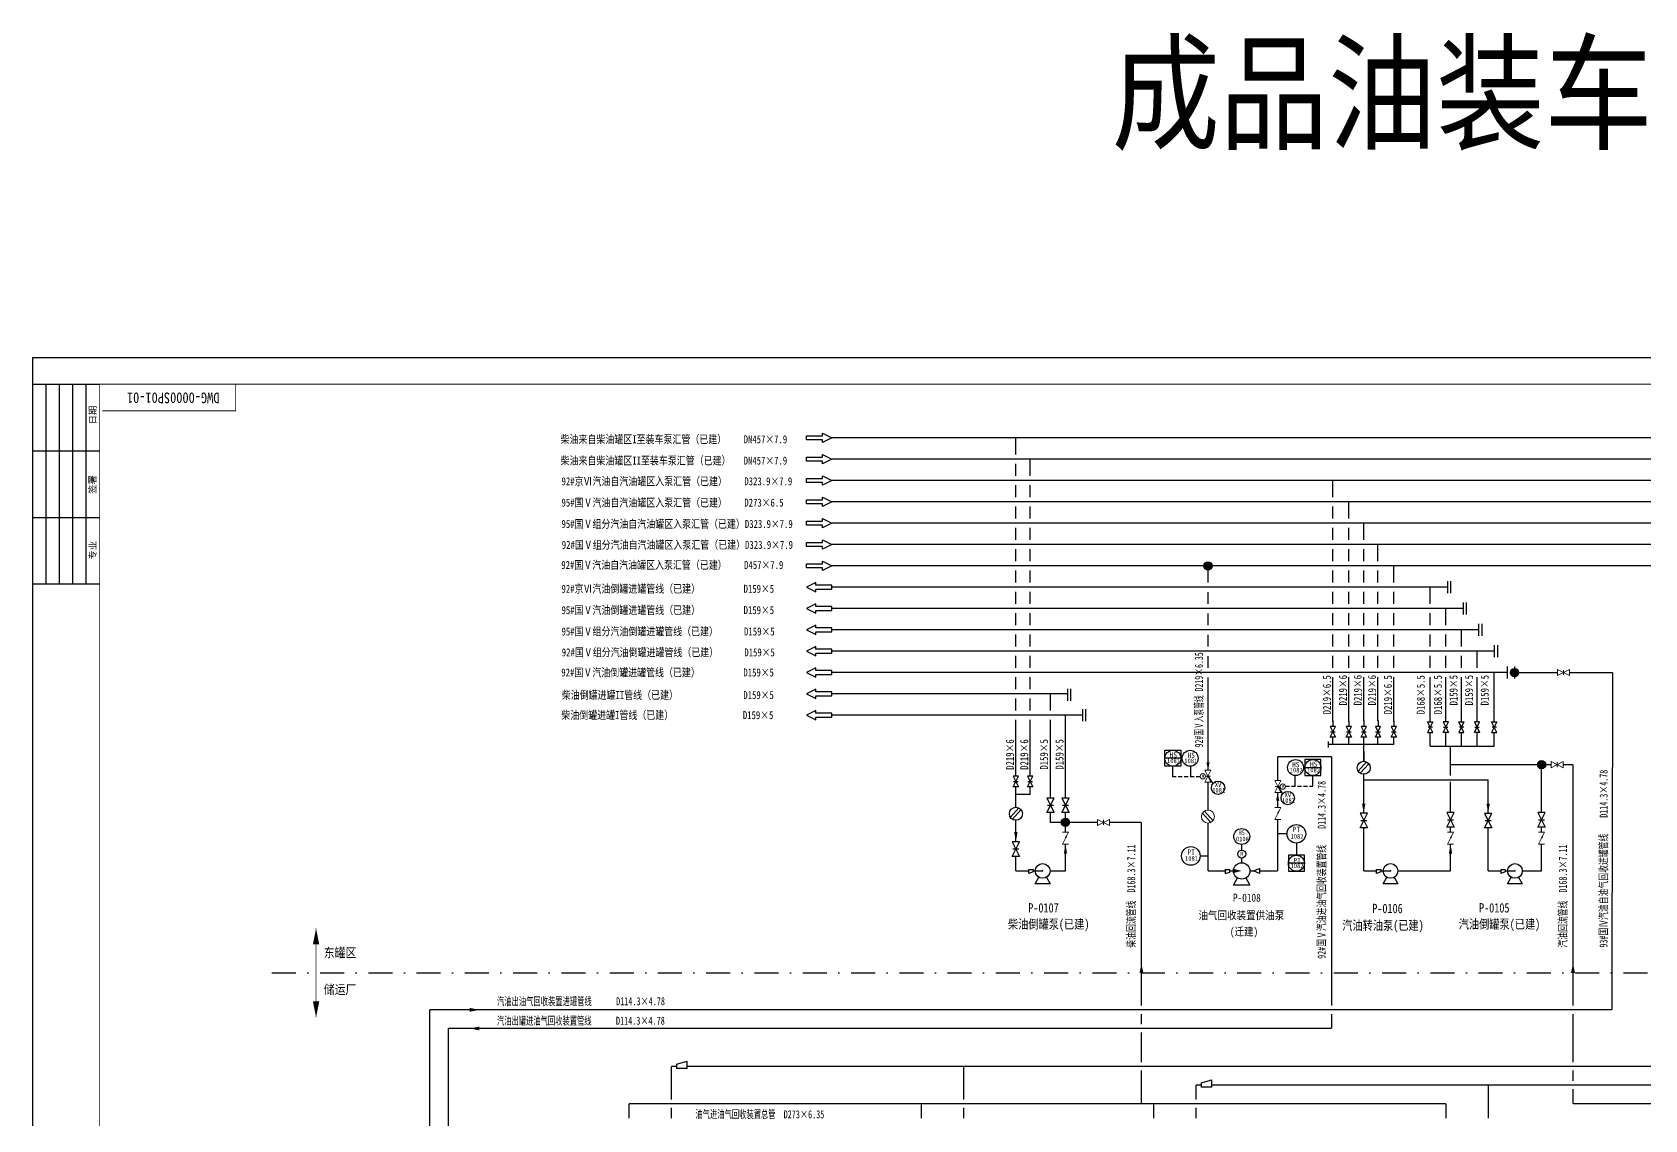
# Model space of a CAD drawing. Header units: millimetres. Extents: x 36820 to 41163, y -3485 to -2358.
# Drawn here: x 37472 to 38077, y -2766 to -2358 of the extents above; entities that cross this region are included whole.
import ezdxf
from ezdxf.enums import TextEntityAlignment as Align

# ---------------------------------------------------------------- set-up
doc = ezdxf.new("R2010")
doc.units = ezdxf.units.MM
doc.header["$LTSCALE"] = 6
for name, pattern in [('DASHDOT', [1, 0.5, -0.25, 0, -0.25]), ('DASHED2', [9.525, 6.35, -3.175]), ('HIDDEN', [0.375, 0.25, -0.125])]:
    doc.linetypes.add(name, pattern=pattern)
for name, color, linetype in [('bc', 7, 'Continuous'), ('BZC', 7, 'Continuous'), ('DEVICE', 4, 'Continuous'), ('SBC', 6, 'Continuous')]:
    doc.layers.add(name, color=color, linetype=linetype)
doc.styles.add('HZ', font='', dxfattribs={"width": 0.8})
doc.styles.add('HZTXT', font='', dxfattribs={"width": 0.8})
doc.styles.add('ST', font='')
doc.styles.get("Standard").update_dxf_attribs({"font": ''})
doc.styles.get('HZ').set_extended_font_data('NSimSun')
doc.styles.get('HZTXT').set_extended_font_data('NSimSun')
doc.styles.get('ST').set_extended_font_data('SimSun')
doc.styles.get('Standard').set_extended_font_data('NSimSun')

msp = doc.modelspace()

# ---------------------------------------------------------------- hatches: boundary and pattern name
at = {"layer": 'bc', "linetype": 'Continuous', "ltscale": 0.13}
h = msp.add_hatch(color=7, dxfattribs=at)
edge = h.paths.add_edge_path()
edge.add_arc((37912.923, -2557.97), 1.549, 0, 360)
h = msp.add_hatch(color=7, dxfattribs=at)
edge = h.paths.add_edge_path()
edge.add_arc((38027.85, -2597.972), 1.549, 0, 360)
h = msp.add_hatch(color=7, dxfattribs=at)
edge = h.paths.add_edge_path()
edge.add_arc((38037.993, -2632.531), 1.549, 0, 360)
h = msp.add_hatch(color=7, dxfattribs=at)
edge = h.paths.add_edge_path()
edge.add_arc((37859.48, -2654.169), 1.549, 0, 360)

# ---------------------------------------------------------------- linework, layer by layer
for p, q in [((37477.334, -2564.821), (37477.334, -2489.821)), ((37482.334, -2564.821), (37482.334, -2489.821)), ((37487.334, -2564.821), (37487.334, -2489.821)), ((37492.334, -2564.821), (37492.334, -2489.821)), ((37902.742, -2630.143), (37896.742, -2630.143)), ((37899.742, -2637.146), (37899.742, -2633.143)), ((37906.436, -2637.143), (37906.436, -2633.136)), ((37949.251, -2633.632), (37955.251, -2633.632)), ((37912.923, -2636.889), (37914.747, -2639.584)), ((37939.093, -2640.758), (37940.917, -2643.453)), ((37945.557, -2640.632), (37945.557, -2636.625)), ((37952.251, -2640.634), (37952.251, -2636.632)), ((37942.555, -2658.471), (37939.087, -2658.471)), ((37909.991, -2666.776), (37912.923, -2666.776)), ((37919.346, -2671.894), (37919.346, -2673.327)), ((37919.346, -2671.894), (37921.163, -2671.894)), ((37921.163, -2672.858), (37921.163, -2671.894)), ((37929.985, -2672.376), (37932.28, -2671.458)), ((37932.28, -2671.458), (37932.28, -2673.294)), ((37919.346, -2673.327), (37921.163, -2672.858)), ((37932.28, -2673.294), (37929.985, -2672.376))]:
    msp.add_line(p, q)
at = {"color": 5}
for p, q in [((37840.89, -2516.215), (37840.89, -2509.973)), ((38423.46, -2517.973), (37771.824, -2517.973)), ((37840.89, -2524.215), (37840.89, -2519.732)), ((37846.245, -2524.215), (37846.246, -2517.973)), ((37840.89, -2532.216), (37840.89, -2527.733)), ((37846.245, -2532.216), (37846.245, -2527.733)), ((37840.89, -2540.215), (37840.89, -2535.733)), ((37846.245, -2540.215), (37846.245, -2535.733)), ((37840.89, -2548.215), (37840.89, -2543.733)), ((37846.245, -2548.215), (37846.245, -2543.733)), ((37840.89, -2556.214), (37840.89, -2551.733)), ((37846.245, -2556.214), (37846.245, -2551.733)), ((37840.89, -2564.216), (37840.89, -2559.731)), ((37846.245, -2564.216), (37846.245, -2559.731)), ((37840.89, -2572.217), (37840.89, -2567.733)), ((37846.245, -2572.217), (37846.245, -2567.733)), ((37840.89, -2580.216), (37840.89, -2575.734)), ((37846.245, -2580.216), (37846.245, -2575.734)), ((37840.89, -2588.216), (37840.89, -2583.733)), ((37846.245, -2588.216), (37846.245, -2583.733)), ((37840.89, -2596.215), (37840.89, -2591.733)), ((37846.245, -2596.215), (37846.245, -2591.733)), ((37840.89, -2604.216), (37840.89, -2599.733)), ((37846.245, -2604.216), (37846.245, -2599.733)), ((37860.219, -2605.974), (37771.825, -2605.974)), ((37840.89, -2612.216), (37840.89, -2607.733)), ((37846.245, -2612.216), (37846.245, -2607.733)), ((37853.887, -2612.216), (37853.887, -2605.974)), ((37865.81, -2613.974), (37771.825, -2613.974)), ((37840.89, -2636.837), (37840.89, -2615.733)), ((37846.245, -2636.837), (37846.245, -2615.733)), ((37853.886, -2645.047), (37853.887, -2615.733)), ((37859.477, -2645.047), (37859.477, -2613.974))]:
    msp.add_line(p, q, dxfattribs=at)
at = {"color": 6}
for p, q in [((37971.311, -2548.215), (37971.311, -2541.973)), ((37976.666, -2556.214), (37976.666, -2549.973)), ((37971.311, -2556.214), (37971.311, -2551.733)), ((37971.311, -2564.216), (37971.311, -2559.731)), ((37976.666, -2564.216), (37976.666, -2559.731)), ((37971.311, -2572.217), (37971.311, -2567.733)), ((37976.666, -2572.217), (37976.666, -2567.733)), ((37971.311, -2580.216), (37971.311, -2575.734)), ((37976.666, -2580.216), (37976.666, -2575.734)), ((37971.311, -2588.216), (37971.311, -2583.733)), ((37976.666, -2588.216), (37976.666, -2583.733)), ((37971.311, -2596.215), (37971.311, -2591.733)), ((37976.666, -2596.215), (37976.666, -2591.733)), ((37971.311, -2616.051), (37971.311, -2599.733)), ((37976.666, -2616.051), (37976.666, -2599.733)), ((37971.347, -2627.631), (37971.347, -2631.252))]:
    msp.add_line(p, q, dxfattribs=at)
at = {"color": 7}
for p, q in [((38002.667, -2563.724), (38002.667, -2568.224)), ((38003.851, -2563.724), (38003.851, -2568.224)), ((38008.541, -2571.725), (38008.541, -2576.225)), ((38009.725, -2571.725), (38009.725, -2576.225)), ((38014.356, -2579.724), (38014.356, -2584.224)), ((38015.54, -2579.724), (38015.54, -2584.224)), ((38020.23, -2587.724), (38020.23, -2592.224)), ((38021.414, -2587.724), (38021.414, -2592.224)), ((38025.072, -2595.723), (38025.072, -2600.223)), ((38027.85, -2595.723), (38027.85, -2600.223)), ((37860.219, -2604.073), (37860.219, -2608.573)), ((37861.404, -2604.073), (37861.404, -2608.573)), ((37865.81, -2611.724), (37865.81, -2616.224)), ((37866.994, -2611.724), (37866.994, -2616.224))]:
    msp.add_line(p, q, dxfattribs=at)
at = {"linetype": 'HIDDEN'}
for p, q in [((37910.028, -2637.142), (37899.742, -2637.146)), ((37941.965, -2640.63), (37952.251, -2640.634))]:
    msp.add_line(p, q, dxfattribs=at)
at = {"color": 5, "linetype": 'Continuous'}
for p, q in [((37855.258, -2645.047), (37852.52, -2645.047)), ((37852.52, -2650.523), (37855.258, -2645.047)), ((37852.52, -2645.047), (37855.258, -2650.523)), ((37852.755, -2647.768), (37855.007, -2647.768)), ((37860.849, -2645.047), (37858.111, -2645.047)), ((37858.111, -2650.523), (37860.849, -2645.047)), ((37858.111, -2645.047), (37860.849, -2650.523)), ((37858.345, -2647.768), (37860.597, -2647.768)), ((37855.258, -2650.523), (37852.52, -2650.523)), ((37860.849, -2650.523), (37858.111, -2650.523)), ((37842.258, -2661.433), (37839.52, -2661.433)), ((37839.52, -2666.908), (37842.258, -2661.433)), ((37839.52, -2661.433), (37842.258, -2666.908)), ((37839.755, -2664.153), (37842.007, -2664.153)), ((37842.258, -2666.908), (37839.52, -2666.908))]:
    msp.add_line(p, q, dxfattribs=at)
at = {"lineweight": 13}
for p, q in [((37910.867, -2650.688), (37913.99, -2654.198)), ((37911.619, -2649.94), (37914.82, -2653.538)), ((37940.214, -2648.546), (37937.96, -2653.053)), ((37940.214, -2648.546), (37937.96, -2648.546)), ((37940.214, -2653.053), (37937.96, -2653.053))]:
    msp.add_line(p, q, dxfattribs=at)
at = {"color": 6, "linetype": 'Continuous'}
for p, q in [((37972.679, -2650.753), (37969.941, -2650.753)), ((37969.941, -2656.229), (37972.679, -2650.753)), ((37969.941, -2650.753), (37972.679, -2656.229)), ((37970.176, -2653.474), (37972.428, -2653.474)), ((38005.224, -2650.442), (38002.486, -2650.442)), ((38002.486, -2655.917), (38005.224, -2650.442)), ((38002.486, -2650.442), (38005.224, -2655.917)), ((38002.721, -2653.162), (38004.973, -2653.162)), ((38019.338, -2650.791), (38016.6, -2650.791)), ((38016.6, -2656.267), (38019.338, -2650.791)), ((38016.6, -2650.791), (38019.338, -2656.267)), ((38016.835, -2653.512), (38019.087, -2653.512)), ((38039.363, -2650.442), (38036.625, -2650.442)), ((38036.625, -2655.917), (38039.363, -2650.442)), ((38036.625, -2650.442), (38039.363, -2655.917)), ((38036.86, -2653.162), (38039.112, -2653.162)), ((37972.679, -2656.229), (37969.941, -2656.229)), ((38005.224, -2655.917), (38002.486, -2655.917)), ((38019.338, -2656.267), (38016.6, -2656.267)), ((38039.363, -2655.917), (38036.625, -2655.917))]:
    msp.add_line(p, q, dxfattribs=at)
at = {"color": 5, "lineweight": 13}
for p, q in [((37860.606, -2657.818), (37858.353, -2662.325)), ((37860.606, -2657.818), (37858.353, -2657.818)), ((37860.606, -2662.325), (37858.353, -2662.325))]:
    msp.add_line(p, q, dxfattribs=at)
at = {"color": 6, "lineweight": 13}
for p, q in [((38004.982, -2657.818), (38002.729, -2662.325)), ((38004.982, -2657.818), (38002.729, -2657.818)), ((38039.121, -2657.818), (38036.867, -2662.325)), ((38039.121, -2657.818), (38036.867, -2657.818)), ((38004.982, -2662.325), (38002.729, -2662.325)), ((38039.121, -2662.325), (38036.867, -2662.325))]:
    msp.add_line(p, q, dxfattribs=at)
at = {"color": 7, "lineweight": -3}
for p, q in [((37925.574, -2664.569), (37925.574, -2662.422)), ((37925.574, -2669.311), (37925.574, -2667.547))]:
    msp.add_line(p, q, dxfattribs=at)
at = {"lineweight": -3}
for p, q in [((37922.509, -2677.684), (37924.042, -2675.03)), ((37928.639, -2677.684), (37922.509, -2677.684)), ((37927.106, -2675.03), (37928.639, -2677.684))]:
    msp.add_line(p, q, dxfattribs=at)
at = {"color": 2, "linetype": 'DASHDOT', "ltscale": 3}
msp.add_line((37561.902, -2710.61), (38554.904, -2710.61), dxfattribs=at)
at = {"color": 1}
for p, q in [((37713.624, -2744.892), (37717.624, -2743.792)), ((37713.624, -2744.892), (37717.624, -2743.792)), ((37713.624, -2744.892), (37713.624, -2746.492)), ((37713.624, -2744.892), (37713.624, -2746.492)), ((37717.624, -2746.492), (37713.624, -2746.492)), ((37717.624, -2746.492), (37713.624, -2746.492)), ((37910.329, -2751.877), (37914.329, -2750.777)), ((37910.329, -2751.877), (37914.329, -2750.777)), ((37910.329, -2751.877), (37910.329, -2753.477)), ((37910.329, -2751.877), (37910.329, -2753.477)), ((37914.329, -2753.477), (37910.329, -2753.477)), ((37914.329, -2753.477), (37910.329, -2753.477))]:
    msp.add_line(p, q, dxfattribs=at)
for points, const_width in [([(37497.334, -2489.821), (37472.334, -2489.821)], 0.5), ([(37548.334, -2489.821), (37548.334, -2499.821), (37498.334, -2499.821)], 0.3), ([(37497.334, -2514.821), (37472.334, -2514.821)], 0.5), ([(37497.334, -2539.821), (37472.334, -2539.821)], 0.5), ([(37472.334, -2564.821), (37497.334, -2564.821)], 0.5), ([(37497.334, -2564.821), (37472.334, -2564.821)], 0.5), ([(37497.334, -2564.821), (37472.334, -2564.821)], 0.5)]:
    msp.add_lwpolyline(points, dxfattribs=dict(const_width=const_width))
at = {"color": 6, "const_width": 0.5}
for points in [[(37912.923, -2557.972), (37912.923, -2564.216)], [(37912.923, -2567.733), (37912.923, -2572.217)], [(37912.923, -2575.734), (37912.923, -2580.216)], [(37912.923, -2583.733), (37912.923, -2588.216)], [(37912.923, -2591.733), (37912.923, -2596.216)], [(37912.923, -2599.733), (37912.923, -2634.636)], [(37939.084, -2638.504), (37939.084, -2629.494)], [(37959.306, -2629.494), (37939.084, -2629.494)], [(37959.307, -2722.978), (37959.306, -2629.494)], [(38041.618, -2632.532), (38037.993, -2632.533)], [(38049.779, -2632.532), (38046.125, -2632.532)], [(38049.779, -2722.978), (38049.779, -2632.531)], [(37912.923, -2649.563), (37912.923, -2639.142)], [(37939.087, -2648.546), (37939.087, -2643.011)], [(37939.087, -2672.458), (37939.087, -2653.053)], [(37912.923, -2672.376), (37912.923, -2654.444)], [(37919.346, -2672.376), (37912.923, -2672.376), (37912.923, -2672.376)], [(37922.174, -2672.376), (37921.163, -2672.376)], [(37928.639, -2672.376), (37929.985, -2672.376)], [(37932.28, -2672.376), (37939.09, -2672.376)], [(37959.307, -2731.478), (37959.307, -2725.982)], [(38049.779, -2744.192), (38049.779, -2725.982)], [(38049.779, -2729.978), (38049.779, -2725.982)], [(37628.038, -2731.478), (37959.307, -2731.478)], [(37628.038, -2731.478), (37628.038, -2793.495)], [(38049.779, -2751.192), (38049.779, -2747.196)], [(38049.779, -2759.707), (38049.779, -2754.167)], [(38049.779, -2759.707), (38435.991, -2759.705)]]:
    msp.add_lwpolyline(points, dxfattribs=at)
for points in [[(37902.742, -2627.143), (37902.742, -2633.143), (37896.742, -2633.143), (37896.742, -2627.143)], [(37949.251, -2630.632), (37949.251, -2636.632), (37955.251, -2636.632), (37955.251, -2630.632)], [(37949.055, -2672.508), (37949.055, -2666.508), (37943.055, -2666.508), (37943.055, -2672.508)]]:
    msp.add_lwpolyline(points, close=True)
at = {"color": 0, "lineweight": 13}
for points in [[(37912.939, -2634.636, 0, 1.2, 0), (37912.939, -2631.636, 1.2, 1.2, 0)], [(37939.063, -2643.011, 0, 1.2, 0), (37939.063, -2646.011, 1.2, 1.2, 0)], [(37578.502, -2693.933, 0, 2.4, 0), (37578.502, -2699.933, 2.4, 2.4, 0)], [(37578.502, -2727.288, 0, 2.4, 0), (37578.502, -2721.288, 2.4, 2.4, 0)]]:
    msp.add_lwpolyline(points, format="xyseb", dxfattribs=at)
at = {"color": 6}
for points in [[(37971.31, -2647.133, 1.26, 0, 0), (37971.31, -2650.753, 0, 0, 0)], [(38017.969, -2647.133, 1.26, 0, 0), (38017.969, -2650.753, 0, 0, 0)], [(38003.855, -2665.946, 1.26, 0, 0), (38003.855, -2662.325, 0, 0, 0)], [(37925.574, -2672.376, 0, 1.7, 0), (37922.174, -2672.376, 0.85, 0.85, 0)]]:
    msp.add_lwpolyline(points, format="xyseb", dxfattribs=at)
at = {"color": 5}
for points in [[(37840.889, -2657.812, 1.26, 0, 0), (37840.889, -2661.433, 0, 0, 0)], [(37859.48, -2665.946, 1.26, 0, 0), (37859.48, -2662.325, 0, 0, 0)]]:
    msp.add_lwpolyline(points, format="xyseb", dxfattribs=at)
for points in [[(37887.968, -2707.01, 0, 1.44, 0), (37887.968, -2710.61, 1.44, 1.44, 0)], [(38049.779, -2707.01, 0, 1.44, 0), (38049.779, -2710.61, 1.44, 1.44, 0)], [(37639.742, -2724.478, 0, 1.44, 0), (37636.142, -2724.478, 1.44, 1.44, 0)], [(37636.142, -2731.478, 0, 1.44, 0), (37639.742, -2731.478, 1.44, 1.44, 0)]]:
    msp.add_lwpolyline(points, format="xyseb")
for centre, radius in [((37899.742, -2630.143), 3), ((37906.235, -2630.143), 3), ((37945.759, -2633.632), 3), ((37952.251, -2633.632), 3), ((37916.68, -2641.17), 2.5), ((37942.85, -2645.038), 2.5), ((37906.491, -2666.758), 3.5), ((37946.055, -2669.508), 3)]:
    msp.add_circle(centre, radius)
at = {"color": 0, "lineweight": 13}
for centre in [(37910.996, -2636.889), (37940.96, -2640.758)]:
    msp.add_circle(centre, 1, dxfattribs=at)
at = {"lineweight": 13}
msp.add_circle((37912.923, -2652.003), 2.441, dxfattribs=at)
at = {"lineweight": -3}
for centre, radius in [((37925.574, -2659.447), 2.975), ((37946.055, -2658.471), 3.5), ((37925.574, -2672.376), 3.065)]:
    msp.add_circle(centre, radius, dxfattribs=at)
at = {"color": 7, "lineweight": -3}
msp.add_circle((37925.574, -2666.058), 1.489, dxfattribs=at)
at = {"layer": 'bc', "color": 6}
msp.add_line((37971.309, -2624.962), (37958.075, -2624.962), dxfattribs=at)
at = {"layer": 'bc', "color": 5, "linetype": 'Continuous', "ltscale": 0.13}
for p, q in [((37846.243, -2643.66), (37840.888, -2643.66)), ((37859.48, -2654.171), (37853.889, -2654.171))]:
    msp.add_line(p, q, dxfattribs=at)
at = {"layer": 'bc', "color": 2, "linetype": 'Continuous', "ltscale": 0.13}
msp.add_line((37946.055, -2661.971), (37946.055, -2666.508), dxfattribs=at)
msp.add_lwpolyline([(37472.334, -2479.821), (38802.086, -2479.821), (38802.086, -3073.821), (37472.334, -3073.821)], close=True, dxfattribs=at)
msp.add_lwpolyline([(37472.334, -2479.821), (38802.086, -2479.821), (38802.086, -3073.821), (37472.334, -3073.821)], close=True, dxfattribs=at)
msp.add_lwpolyline([(37472.334, -2479.821), (38802.086, -2479.821), (38802.086, -3073.821), (37472.334, -3073.821)], close=True, dxfattribs=at)
at = {"layer": 'bc', "color": 2, "linetype": 'Continuous', "ltscale": 0.13, "const_width": 0.3}
msp.add_lwpolyline([(37497.334, -2489.821), (38792.086, -2489.821), (38792.086, -3063.821), (37497.334, -3063.821)], close=True, dxfattribs=at)
msp.add_lwpolyline([(37497.334, -2489.821), (38792.086, -2489.821), (38792.086, -3063.821), (37497.334, -3063.821)], close=True, dxfattribs=at)
msp.add_lwpolyline([(37497.334, -2489.821), (38792.086, -2489.821), (38792.086, -3063.821), (37497.334, -3063.821)], close=True, dxfattribs=at)
at = {"layer": 'bc', "color": 0, "linetype": 'Continuous', "ltscale": 0.13}
msp.add_lwpolyline([(37940.214, -2648.546, 0, 0.6, 0), (37939.087, -2650.8, 0.6, 0.6, 0)], format="xyseb", dxfattribs=at)
at = {"layer": 'bc', "color": 5, "linetype": 'Continuous', "ltscale": 0.13}
msp.add_lwpolyline([(37860.606, -2657.818, 0, 0.6, 0), (37859.48, -2660.072, 0.6, 0.6, 0)], format="xyseb", dxfattribs=at)
at = {"layer": 'bc', "color": 6, "linetype": 'Continuous', "ltscale": 0.13}
for points in [[(38004.982, -2657.818, 0, 0.6, 0), (38003.855, -2660.072, 0.6, 0.6, 0)], [(38039.121, -2657.818, 0, 0.6, 0), (38037.994, -2660.072, 0.6, 0.6, 0)]]:
    msp.add_lwpolyline(points, format="xyseb", dxfattribs=at)
at = {"layer": 'bc', "color": 2, "linetype": 'Continuous', "ltscale": 0.13, "const_width": 0.3}
for points in [[(37578.502, -2710.61), (37578.502, -2693.933)], [(37578.502, -2710.61), (37578.502, -2727.287)]]:
    msp.add_lwpolyline(points, dxfattribs=at)
at = {"layer": 'bc', "color": 7, "linetype": 'Continuous', "ltscale": 0.13}
for centre in [(37912.923, -2557.97), (38027.85, -2597.972), (38037.993, -2632.531), (37859.48, -2654.169)]:
    msp.add_circle(centre, 1.549, dxfattribs=at)
at = {"layer": 'BZC', "color": 5}
msp.add_line((38416.117, -2509.973), (37771.824, -2509.973), dxfattribs=at)
at = {"layer": 'BZC', "color": 0, "lineweight": 13}
for p, q in [((38048.507, -2596.839), (38044, -2599.092)), ((38044, -2596.839), (38048.507, -2599.092)), ((38044, -2599.092), (38044, -2596.839)), ((38046.268, -2597.032), (38046.268, -2598.885)), ((38048.507, -2599.092), (38048.507, -2596.839)), ((37911.796, -2634.636), (37914.049, -2634.636)), ((37914.049, -2634.636), (37911.796, -2639.142)), ((37914.049, -2639.142), (37911.796, -2634.636)), ((38046.125, -2631.398), (38041.618, -2633.652)), ((38041.618, -2631.398), (38046.125, -2633.652)), ((38041.618, -2633.652), (38041.618, -2631.398)), ((38043.886, -2631.591), (38043.886, -2633.445)), ((38046.125, -2633.652), (38046.125, -2631.398)), ((37911.796, -2639.142), (37914.049, -2639.142)), ((37913.849, -2636.889), (37911.996, -2636.889)), ((37940.22, -2638.504), (37937.966, -2638.504)), ((37937.966, -2638.504), (37940.22, -2643.011)), ((37937.966, -2643.011), (37940.22, -2638.504)), ((37938.166, -2640.758), (37940.02, -2640.758)), ((37940.22, -2643.011), (37937.966, -2643.011)), ((37875.977, -2653.037), (37871.47, -2655.29)), ((37871.47, -2653.037), (37875.977, -2655.29)), ((37871.47, -2655.29), (37871.47, -2653.037)), ((37873.738, -2653.23), (37873.738, -2655.083)), ((37875.977, -2655.29), (37875.977, -2653.037))]:
    msp.add_line(p, q, dxfattribs=at)
at = {"layer": 'BZC', "color": 1}
for p, q in [((37717.624, -2746.492), (37717.624, -2743.792)), ((37717.624, -2746.492), (37717.624, -2743.792)), ((37914.329, -2753.477), (37914.329, -2750.777)), ((37914.329, -2753.477), (37914.329, -2750.777))]:
    msp.add_line(p, q, dxfattribs=at)
at = {"layer": 'BZC', "color": 231, "const_width": 0.5}
for points in [[(38044, -2597.973), (38027.85, -2597.973)], [(38064.686, -2597.972), (38048.507, -2597.973)], [(38064.349, -2724.478), (38064.686, -2597.972)], [(37621.038, -2724.478), (38064.349, -2724.478)], [(37621.038, -2724.478), (37621.038, -2793.495)]]:
    msp.add_lwpolyline(points, dxfattribs=at)
at = {"layer": 'BZC', "color": 5, "const_width": 0.5}
for points in [[(37871.47, -2654.171), (37859.48, -2654.171)], [(37887.968, -2654.171), (37875.977, -2654.171)], [(37887.968, -2722.978), (37887.968, -2654.171)], [(37887.968, -2729.978), (37887.968, -2725.982)], [(37887.968, -2744.192), (37887.968, -2732.982)], [(37711.689, -2745.692), (37711.689, -2751.192)], [(37713.624, -2745.692), (37711.689, -2745.692)], [(37711.689, -2745.692), (37711.689, -2758.199)], [(37711.689, -2747.196), (37711.689, -2751.201)], [(37717.624, -2745.692), (38476.443, -2745.692)], [(37821.319, -2745.692), (37821.319, -2758.199)], [(37821.319, -2745.692), (37821.319, -2751.201)], [(37887.968, -2759.699), (37887.968, -2747.196)], [(37908.394, -2752.677), (37908.394, -2758.199)], [(37910.329, -2752.677), (37908.394, -2752.677)], [(37914.329, -2752.677), (38476.443, -2752.677)], [(38018.024, -2752.677), (38018.024, -2765.194)], [(37695.842, -2759.697), (38002.177, -2759.699)], [(37695.842, -2765.194), (37695.842, -2759.697)], [(37711.689, -2761.199), (37711.689, -2765.194)], [(37805.472, -2765.194), (37805.472, -2759.696)], [(37821.319, -2761.199), (37821.319, -2765.194)], [(37892.547, -2765.194), (37892.547, -2759.696)], [(37908.394, -2761.199), (37908.394, -2765.194)], [(38002.178, -2765.194), (38002.177, -2759.699)], [(38002.178, -2765.194), (38002.177, -2759.699)]]:
    msp.add_lwpolyline(points, dxfattribs=at)
at = {"layer": 'DEVICE', "color": 0}
msp.add_line((37949.055, -2669.508), (37943.055, -2669.508), dxfattribs=at)
at = {"layer": 'SBC', "color": 30}
for p, q in [((37768.367, -2508.244), (37771.824, -2509.973)), ((37768.367, -2509.232), (37768.367, -2508.244)), ((37762.441, -2509.232), (37768.367, -2509.232)), ((37762.441, -2510.714), (37762.441, -2509.232)), ((37768.367, -2510.714), (37762.441, -2510.714)), ((37771.824, -2509.973), (37768.367, -2511.701)), ((37768.367, -2511.701), (37768.367, -2510.714)), ((37762.441, -2517.232), (37768.367, -2517.232)), ((37762.441, -2518.714), (37762.441, -2517.232)), ((37768.367, -2518.714), (37762.441, -2518.714)), ((37768.367, -2516.244), (37771.824, -2517.973)), ((37768.367, -2517.232), (37768.367, -2516.244)), ((37771.824, -2517.973), (37768.367, -2519.701)), ((37768.367, -2519.701), (37768.367, -2518.714)), ((37762.441, -2525.233), (37768.367, -2525.233)), ((37762.441, -2526.714), (37762.441, -2525.233)), ((37768.367, -2526.714), (37762.441, -2526.714)), ((37768.367, -2524.245), (37771.824, -2525.973)), ((37768.367, -2525.233), (37768.367, -2524.245)), ((37771.824, -2525.973), (37768.367, -2527.702)), ((37768.367, -2527.702), (37768.367, -2526.714)), ((37762.441, -2533.233), (37768.367, -2533.233)), ((37762.441, -2534.714), (37762.441, -2533.233)), ((37768.367, -2532.245), (37771.824, -2533.973)), ((37768.367, -2533.233), (37768.367, -2532.245)), ((37768.367, -2534.714), (37762.441, -2534.714)), ((37771.824, -2533.973), (37768.367, -2535.702)), ((37768.367, -2535.702), (37768.367, -2534.714)), ((37762.441, -2541.233), (37768.367, -2541.233)), ((37762.441, -2542.714), (37762.441, -2541.233)), ((37762.441, -2541.233), (37768.367, -2541.233)), ((37762.441, -2542.714), (37762.441, -2541.233)), ((37768.367, -2542.714), (37762.441, -2542.714)), ((37768.367, -2542.714), (37762.441, -2542.714)), ((37768.367, -2540.245), (37771.824, -2541.973)), ((37768.367, -2541.233), (37768.367, -2540.245)), ((37768.367, -2540.245), (37771.824, -2541.973)), ((37768.367, -2541.233), (37768.367, -2540.245)), ((37771.824, -2541.973), (37768.367, -2543.702)), ((37771.824, -2541.973), (37768.367, -2543.702)), ((37768.367, -2543.702), (37768.367, -2542.714)), ((37768.367, -2543.702), (37768.367, -2542.714)), ((37762.441, -2549.233), (37768.367, -2549.233)), ((37762.441, -2550.714), (37762.441, -2549.233)), ((37768.367, -2550.714), (37762.441, -2550.714)), ((37768.367, -2548.245), (37771.824, -2549.973)), ((37768.367, -2549.233), (37768.367, -2548.245)), ((37771.824, -2549.973), (37768.367, -2551.702)), ((37768.367, -2551.702), (37768.367, -2550.714)), ((37762.441, -2557.233), (37768.367, -2557.233)), ((37762.441, -2558.714), (37762.441, -2557.233)), ((37768.367, -2556.245), (37771.824, -2557.973)), ((37768.367, -2557.233), (37768.367, -2556.245)), ((37768.367, -2558.714), (37762.441, -2558.714)), ((37771.824, -2557.973), (37768.367, -2559.702)), ((37768.367, -2559.702), (37768.367, -2558.714)), ((37765.898, -2564.246), (37762.441, -2565.974)), ((37762.441, -2565.974), (37765.898, -2567.703)), ((37765.898, -2565.233), (37765.898, -2564.246)), ((37771.825, -2565.233), (37765.898, -2565.233)), ((37765.898, -2566.715), (37771.825, -2566.715)), ((37765.898, -2567.703), (37765.898, -2566.715)), ((37771.825, -2566.715), (37771.825, -2565.233)), ((37765.898, -2572.246), (37762.441, -2573.975)), ((37762.441, -2573.975), (37765.898, -2575.703)), ((37765.898, -2573.234), (37765.898, -2572.246)), ((37771.825, -2573.234), (37765.898, -2573.234)), ((37765.898, -2574.715), (37771.825, -2574.715)), ((37765.898, -2575.703), (37765.898, -2574.715)), ((37771.825, -2574.715), (37771.825, -2573.234)), ((37765.898, -2580.246), (37762.441, -2581.974)), ((37765.898, -2581.233), (37765.898, -2580.246)), ((37771.825, -2581.233), (37765.898, -2581.233)), ((37771.825, -2582.715), (37771.825, -2581.233)), ((37762.441, -2581.974), (37765.898, -2583.703)), ((37765.898, -2582.715), (37771.825, -2582.715)), ((37765.898, -2583.703), (37765.898, -2582.715)), ((37765.898, -2588.246), (37762.441, -2589.974)), ((37762.441, -2589.974), (37765.898, -2591.703)), ((37765.898, -2589.233), (37765.898, -2588.246)), ((37771.825, -2589.233), (37765.898, -2589.233)), ((37765.898, -2590.715), (37771.825, -2590.715)), ((37765.898, -2591.703), (37765.898, -2590.715)), ((37771.825, -2590.715), (37771.825, -2589.233)), ((37765.899, -2596.246), (37762.442, -2597.974)), ((37762.442, -2597.974), (37765.899, -2599.703)), ((37765.899, -2597.233), (37765.899, -2596.246)), ((37771.825, -2597.233), (37765.899, -2597.233)), ((37765.899, -2598.715), (37771.825, -2598.715)), ((37765.899, -2599.703), (37765.899, -2598.715)), ((37771.825, -2598.715), (37771.825, -2597.233)), ((37765.898, -2604.245), (37762.441, -2605.974)), ((37765.898, -2605.233), (37765.898, -2604.245)), ((37771.825, -2605.233), (37765.898, -2605.233)), ((37771.825, -2606.715), (37771.825, -2605.233)), ((37762.441, -2605.974), (37765.898, -2607.702)), ((37765.898, -2606.715), (37771.825, -2606.715)), ((37765.898, -2607.702), (37765.898, -2606.715)), ((37765.898, -2612.245), (37762.441, -2613.974)), ((37762.441, -2613.974), (37765.898, -2615.702)), ((37765.898, -2613.233), (37765.898, -2612.245)), ((37771.825, -2613.233), (37765.898, -2613.233)), ((37765.898, -2614.715), (37771.825, -2614.715)), ((37765.898, -2615.702), (37765.898, -2614.715)), ((37771.825, -2614.715), (37771.825, -2613.233))]:
    msp.add_line(p, q, dxfattribs=at)
at = {"layer": 'SBC', "linetype": 'Continuous'}
for p, q in [((38230.452, -2525.973), (37771.824, -2525.973)), ((38238.2, -2533.974), (37771.823, -2533.974)), ((38245.949, -2541.973), (37771.824, -2541.973)), ((38002.667, -2565.974), (37771.825, -2565.974)), ((38008.541, -2573.975), (37771.824, -2573.975)), ((38014.356, -2581.974), (37771.825, -2581.974))]:
    msp.add_line(p, q, dxfattribs=at)
at = {"layer": 'SBC', "color": 6}
for p, q in [((37959.724, -2532.216), (37959.724, -2525.973)), ((37959.723, -2540.215), (37959.724, -2535.733)), ((37965.759, -2540.215), (37965.759, -2533.974)), ((37959.723, -2548.215), (37959.723, -2543.733)), ((37965.759, -2548.215), (37965.759, -2543.733)), ((37959.723, -2556.214), (37959.723, -2551.733)), ((37965.759, -2556.214), (37965.759, -2551.733)), ((37959.723, -2564.216), (37959.723, -2559.731)), ((37965.759, -2564.216), (37965.759, -2559.731)), ((37982.615, -2564.216), (37982.615, -2557.973)), ((37959.723, -2572.217), (37959.723, -2567.733)), ((37965.759, -2572.217), (37965.759, -2567.733)), ((37982.615, -2572.217), (37982.615, -2567.733)), ((37996.231, -2572.217), (37996.231, -2565.974)), ((38002.105, -2580.216), (38002.105, -2573.975)), ((37959.723, -2580.216), (37959.723, -2575.734)), ((37965.759, -2580.216), (37965.759, -2575.734)), ((37982.615, -2580.216), (37982.615, -2575.734)), ((37996.231, -2580.216), (37996.231, -2575.734)), ((37959.723, -2588.216), (37959.723, -2583.733)), ((37965.759, -2588.216), (37965.759, -2583.733)), ((37982.615, -2588.216), (37982.615, -2583.733)), ((37996.231, -2588.216), (37996.231, -2583.733)), ((38002.105, -2588.216), (38002.105, -2583.733)), ((37959.723, -2596.215), (37959.723, -2591.733)), ((37965.759, -2596.215), (37965.759, -2591.733)), ((37982.615, -2596.215), (37982.615, -2591.733)), ((37996.231, -2596.215), (37996.231, -2591.733)), ((38002.105, -2596.215), (38002.105, -2591.733)), ((37959.723, -2616.388), (37959.723, -2599.733)), ((37965.759, -2616.388), (37965.759, -2599.733)), ((37982.615, -2616.388), (37982.615, -2599.733)), ((37996.231, -2616.459), (37996.231, -2599.733)), ((38002.105, -2616.458), (38002.105, -2599.733)), ((37959.726, -2616.001), (37959.726, -2618.24)), ((37965.761, -2616.16), (37965.761, -2618.24)), ((37971.314, -2616.001), (37971.314, -2618.24)), ((37976.669, -2616.001), (37976.669, -2618.24)), ((37982.618, -2616.16), (37982.618, -2618.24)), ((37997.219, -2616.459), (37995.243, -2620.41)), ((37997.219, -2620.41), (37995.243, -2616.459)), ((37995.243, -2616.459), (37997.219, -2616.459)), ((38001.117, -2616.458), (38003.093, -2620.408)), ((38001.117, -2620.408), (38003.093, -2616.458)), ((38003.093, -2616.458), (38001.117, -2616.458)), ((37958.075, -2626.07), (37958.075, -2623.854)), ((37958.738, -2618.24), (37960.714, -2622.191)), ((37958.738, -2622.191), (37960.714, -2618.24)), ((37960.714, -2618.24), (37958.738, -2618.24)), ((37960.714, -2622.191), (37958.738, -2622.191)), ((37958.84, -2620.216), (37960.612, -2620.216)), ((37959.721, -2624.962), (37959.721, -2622.191)), ((37964.774, -2622.191), (37966.749, -2618.24)), ((37964.774, -2618.24), (37966.749, -2622.191)), ((37966.749, -2618.24), (37964.774, -2618.24)), ((37966.749, -2622.191), (37964.774, -2622.191)), ((37964.875, -2620.216), (37966.648, -2620.216)), ((37965.761, -2625.019), (37965.761, -2622.191)), ((37970.326, -2618.24), (37972.301, -2622.191)), ((37970.326, -2622.191), (37972.301, -2618.24)), ((37972.301, -2618.24), (37970.326, -2618.24)), ((37972.301, -2622.191), (37970.326, -2622.191)), ((37970.427, -2620.216), (37972.2, -2620.216)), ((37971.309, -2631.276), (37971.309, -2622.191)), ((37971.309, -2625.063), (37971.309, -2622.191)), ((37975.681, -2618.24), (37977.656, -2622.191)), ((37975.681, -2622.191), (37977.656, -2618.24)), ((37977.656, -2618.24), (37975.681, -2618.24)), ((37977.656, -2622.191), (37975.681, -2622.191)), ((37975.782, -2620.216), (37977.555, -2620.216)), ((37976.664, -2625.063), (37976.664, -2622.191)), ((37981.63, -2622.191), (37983.606, -2618.24)), ((37981.63, -2618.24), (37983.606, -2622.191)), ((37983.606, -2618.24), (37981.63, -2618.24)), ((37983.606, -2622.191), (37981.63, -2622.191)), ((37981.732, -2620.216), (37983.504, -2620.216)), ((37982.618, -2625.019), (37982.618, -2622.191)), ((37995.243, -2620.41), (37997.219, -2620.41)), ((37997.141, -2618.447), (37995.517, -2618.447)), ((37996.23, -2625.626), (37996.23, -2620.41)), ((38003.093, -2620.408), (38001.117, -2620.408)), ((38001.286, -2618.445), (38002.911, -2618.445)), ((38002.103, -2625.626), (38002.103, -2620.408)), ((38003.855, -2636.571), (38003.855, -2625.626)), ((37969.253, -2635.015), (37972.376, -2631.506)), ((37970.005, -2635.763), (37973.207, -2632.166)), ((37971.31, -2650.753), (37971.309, -2636.158)), ((37971.31, -2638.18), (37976.461, -2638.179)), ((37976.461, -2638.179), (38017.969, -2638.173)), ((38003.855, -2650.442), (38003.855, -2638.966)), ((38017.969, -2650.791), (38017.969, -2638.173)), ((37971.31, -2653.492), (37971.31, -2653.474)), ((38003.855, -2653.179), (38003.855, -2653.162)), ((38003.855, -2653.179), (38003.855, -2653.162)), ((38017.969, -2653.529), (38017.969, -2653.512)), ((38037.994, -2653.179), (38037.994, -2653.162)), ((38037.994, -2653.179), (38037.994, -2653.162)), ((37971.312, -2672.376), (37971.311, -2656.229)), ((38003.855, -2657.818), (38003.855, -2655.917)), ((38017.969, -2672.376), (38017.969, -2656.267)), ((38037.994, -2657.818), (38037.994, -2655.917)), ((38003.855, -2672.376), (38003.855, -2662.325)), ((38037.994, -2672.376), (38037.994, -2662.325)), ((37976.166, -2671.902), (37977.733, -2671.902)), ((37976.166, -2673.373), (37976.166, -2671.902)), ((37977.733, -2671.902), (37977.733, -2672.746)), ((38022.824, -2671.902), (38024.391, -2671.902)), ((38022.824, -2673.373), (38022.824, -2671.902)), ((38024.391, -2671.902), (38024.391, -2672.746)), ((37971.312, -2672.376), (37976.166, -2672.376)), ((37977.733, -2672.746), (37976.166, -2673.373)), ((37977.733, -2672.376), (37981.352, -2672.376)), ((37978.586, -2677.166), (37979.969, -2674.771)), ((37984.118, -2677.166), (37978.586, -2677.166)), ((37982.735, -2674.771), (37984.118, -2677.166)), ((37984.118, -2672.376), (38003.855, -2672.376)), ((38017.969, -2672.376), (38022.824, -2672.376)), ((38024.391, -2672.746), (38022.824, -2673.373)), ((38024.391, -2672.376), (38028.01, -2672.376)), ((38025.244, -2677.166), (38026.627, -2674.771)), ((38030.775, -2677.166), (38025.244, -2677.166)), ((38029.393, -2674.771), (38030.775, -2677.166)), ((38030.775, -2672.376), (38037.994, -2672.376))]:
    msp.add_line(p, q, dxfattribs=at)
at = {"layer": 'SBC', "color": 6, "linetype": 'Continuous'}
for p, q in [((38253.697, -2549.973), (37771.824, -2549.973)), ((38261.445, -2557.972), (37771.824, -2557.973)), ((38007.92, -2588.216), (38007.92, -2581.974)), ((38020.23, -2589.974), (37771.825, -2589.974)), ((38007.92, -2596.215), (38007.92, -2591.733)), ((38013.794, -2596.215), (38013.794, -2589.974)), ((38025.072, -2597.973), (37771.825, -2597.974)), ((38007.92, -2616.459), (38007.92, -2599.733)), ((38013.794, -2616.458), (38013.794, -2599.733)), ((38020.23, -2616.459), (38020.23, -2597.973)), ((38008.908, -2616.459), (38006.932, -2620.41)), ((38008.908, -2620.41), (38006.932, -2616.459)), ((38006.932, -2616.459), (38008.908, -2616.459)), ((38012.806, -2616.458), (38014.781, -2620.408)), ((38012.806, -2620.408), (38014.781, -2616.458)), ((38014.781, -2616.458), (38012.806, -2616.458)), ((38021.217, -2616.459), (38019.242, -2620.41)), ((38021.217, -2620.41), (38019.242, -2616.459)), ((38019.242, -2616.459), (38021.217, -2616.459)), ((38006.932, -2620.41), (38008.908, -2620.41)), ((38008.83, -2618.447), (38007.205, -2618.447)), ((38007.919, -2625.626), (38007.919, -2620.41)), ((38014.781, -2620.408), (38012.806, -2620.408)), ((38012.975, -2618.445), (38014.599, -2618.445)), ((38013.792, -2625.626), (38013.792, -2620.408)), ((38019.242, -2620.41), (38021.217, -2620.41)), ((38021.14, -2618.447), (38019.515, -2618.447)), ((38020.228, -2625.626), (38020.228, -2620.41)), ((37982.618, -2625.019), (37971.265, -2625.019)), ((37996.23, -2625.626), (38020.228, -2625.626)), ((38037.993, -2632.531), (38003.855, -2632.531)), ((38037.994, -2650.442), (38037.993, -2632.531))]:
    msp.add_line(p, q, dxfattribs=at)
at = {"layer": 'SBC', "color": 5}
for p, q in [((37839.905, -2636.837), (37841.881, -2640.788)), ((37839.905, -2640.788), (37841.881, -2636.837)), ((37841.881, -2636.837), (37839.905, -2636.837)), ((37841.881, -2640.788), (37839.905, -2640.788)), ((37840.007, -2638.813), (37841.779, -2638.813)), ((37840.888, -2648.52), (37840.888, -2640.788)), ((37845.26, -2636.837), (37847.236, -2640.788)), ((37845.26, -2640.788), (37847.236, -2636.837)), ((37847.236, -2636.837), (37845.26, -2636.837)), ((37847.236, -2640.788), (37845.26, -2640.788)), ((37845.362, -2638.813), (37847.134, -2638.813)), ((37846.243, -2643.66), (37846.243, -2640.788)), ((37853.889, -2647.785), (37853.889, -2647.768)), ((37853.889, -2647.785), (37853.889, -2647.768)), ((37859.48, -2647.785), (37859.48, -2647.768)), ((37859.48, -2647.785), (37859.48, -2647.768)), ((37838.832, -2652.276), (37841.955, -2648.766)), ((37839.584, -2653.024), (37842.786, -2649.426)), ((37840.889, -2661.433), (37840.888, -2653.418)), ((37853.889, -2654.171), (37853.889, -2650.523)), ((37859.48, -2657.818), (37859.48, -2650.523)), ((37840.889, -2664.171), (37840.889, -2664.153)), ((37859.48, -2672.376), (37859.48, -2662.325)), ((37840.891, -2672.376), (37840.89, -2666.908)), ((37845.745, -2671.902), (37847.312, -2671.902)), ((37845.745, -2673.373), (37845.745, -2671.902)), ((37847.312, -2671.902), (37847.312, -2672.746)), ((37840.891, -2672.376), (37845.745, -2672.376)), ((37847.312, -2672.746), (37845.745, -2673.373)), ((37847.312, -2672.376), (37850.931, -2672.376)), ((37848.165, -2677.166), (37849.548, -2674.771)), ((37853.697, -2677.166), (37848.165, -2677.166)), ((37852.314, -2674.771), (37853.697, -2677.166)), ((37853.697, -2672.376), (37859.48, -2672.376))]:
    msp.add_line(p, q, dxfattribs=at)
at = {"layer": 'SBC', "color": 6}
for centre, radius in [((37971.309, -2633.7), 2.441), ((37981.352, -2672.376), 2.766), ((38028.01, -2672.376), 2.766)]:
    msp.add_circle(centre, radius, dxfattribs=at)
at = {"layer": 'SBC', "color": 5}
for centre, radius in [((37840.888, -2650.961), 2.441), ((37850.931, -2672.376), 2.766)]:
    msp.add_circle(centre, radius, dxfattribs=at)
at = {"layer": 'SBC', "color": 5, "linetype": 'DASHED2'}
msp.add_point((37850.931, -2672.376), dxfattribs=at)
at = {"layer": 'SBC', "color": 6, "linetype": 'DASHED2'}
for p in [(37981.352, -2672.376), (38028.01, -2672.376)]:
    msp.add_point(p, dxfattribs=at)

# ---------------------------------------------------------------- texts
at = {"style": 'ST', "width": 0.85}
for s, height, p in [('成品油装车流程', 35, (37876.788, -2398.148)), ('东罐区', 3.5, (37581.417, -2704.804)), ('储运厂', 3.5, (37581.417, -2718.586))]:
    msp.add_text(s, height=height, dxfattribs=at).set_placement(p)
msp.add_text('DWG-0000SP01-01', height=4, rotation=180, dxfattribs=at).set_placement((37524.932, -2494.955), align=Align.MIDDLE)
at = {"style": 'ST'}
for s, p in [('日期', (37496.026, -2501.399)), ('签署', (37495.937, -2527.43)), ('专业', (37496.016, -2552.112))]:
    msp.add_text(s, height=2.5, rotation=90, dxfattribs=at).set_placement(p, align=Align.CENTER)
at = {"color": 5, "style": 'HZ', "width": 0.8}
for p in [(37851.469, -2628.675), (37857.284, -2628.675)]:
    msp.add_text('D159×5', height=3, rotation=90, dxfattribs=at).set_placement(p, align=Align.MIDDLE)
at = {"color": 0, "lineweight": -3}
for rotation, p in [(0.214631, (37910.545, -2637.455)), (359.785369, (37940.551, -2641.32))]:
    msp.add_text('M', height=1.2, rotation=rotation, dxfattribs=at).set_placement(p)
at = {"style": 'HZTXT', "width": 0.7}
for s, p in [('92#国Ⅴ汽油进油气回收装置管线    D114.3×4.78', (37957.005, -2705.339)), ('93#国Ⅳ汽油自油气回收进罐管线    D114.3×4.78', (38062.716, -2701.143)), ('柴油回流管线  D168.3×7.11 ', (37885.615, -2701.143)), ('汽油回流管线  D168.3×7.11 ', (38047.477, -2701.143))]:
    msp.add_text(s, height=3, rotation=89.965219, dxfattribs=at).set_placement(p)
at = {"lineweight": -3, "style": 'HZTXT', "width": 0.85}
for s, height, p in [('HS', 1.7, (37925.544, -2657.995)), ('PT', 2, (37946.055, -2656.762)), ('M', 1.7, (37925.637, -2666.043))]:
    msp.add_text(s, height=height, dxfattribs=at).set_placement(p, align=Align.MIDDLE)
at = {"style": 'HZTXT', "width": 0.85}
msp.add_text('PI', height=2, dxfattribs=at).set_placement((37906.589, -2665.32), align=Align.MIDDLE)
at = {"lineweight": 13, "style": 'HZ', "width": 0.85}
for s, p in [('P-0108', (37922.282, -2683.917)), ('油气回收装置供油泵', (37909.356, -2690.544)), ('(迁建)', (37921.125, -2696.653))]:
    msp.add_text(s, height=3, dxfattribs=at).set_placement(p)
at = {"color": 200, "lineweight": 13, "style": 'HZTXT', "width": 0.65}
msp.add_text('油气进油气回收装置总管  D273×6.35', height=3, rotation=359.965219, dxfattribs=at).set_placement((37744.909, -2763.553), align=Align.MIDDLE)
at = {"layer": 'BZC', "style": 'HZTXT', "width": 0.8}
for s, p in [('柴油来自柴油罐区I至装车泵汇管（已建）    DN457×7.9', (37670.171, -2511.979)), ('柴油来自柴油罐区II至装车泵汇管（已建）   DN457×7.9', (37670.171, -2519.979)), ('92#京Ⅵ汽油自汽油罐区入泵汇管（已建）    D323.9×7.9  ', (37670.531, -2527.739)), ('95#国Ⅴ汽油自汽油罐区入泵汇管（已建）    D273×6.5', (37670.531, -2535.739)), ('95#国Ⅴ组分汽油自汽油罐区入泵汇管（已建）D323.9×7.9', (37670.531, -2543.739)), ('92#国Ⅴ组分汽油自汽油罐区入泵汇管（已建）D323.9×7.9', (37670.619, -2551.579)), ('92#国Ⅴ汽油自汽油罐区入泵汇管（已建）    D457×7.9', (37670.453, -2559.121)), ('92#京Ⅵ汽油倒罐进罐管线（已建）          D159×5  ', (37670.531, -2568.063)), ('95#国Ⅴ汽油倒罐进罐管线（已建）          D159×5 ', (37670.531, -2576.063)), ('95#国Ⅴ组分汽油倒罐进罐管线（已建）      D159×5 ', (37670.531, -2584.063)), ('92#国Ⅴ组分汽油倒罐进罐管线（已建）      D159×5 ', (37670.619, -2591.903)), ('92#国Ⅴ汽油倒罐进罐管线（已建）          D159×5 ', (37670.453, -2599.445)), ('柴油倒罐进罐II管线（已建）               D159×5 ', (37670.619, -2607.903)), ('柴油倒罐进罐I管线（已建）                D159×5 ', (37670.453, -2615.445))]:
    msp.add_text(s, height=3, dxfattribs=at).set_placement(p)
at = {"layer": 'BZC', "color": 0, "style": 'HZTXT', "width": 0.6}
msp.add_text('92#国Ⅴ入泵管线 D219×6.35', height=3, rotation=89.965219, dxfattribs=at).set_placement((37911.005, -2626.064))
at = {"layer": 'BZC', "color": 5, "style": 'HZTXT', "width": 0.8}
for s, p in [('柴油倒罐泵(已建)', (37837.927, -2694.077)), ('P-0107', (37845.525, -2687.97))]:
    msp.add_text(s, height=3.5, dxfattribs=at).set_placement(p)
at = {"layer": 'BZC', "color": 6, "style": 'HZTXT', "width": 0.8}
for s, p in [('P-0106', (37974.513, -2688.209)), ('汽油倒罐泵(已建)', (38006.95, -2694.077)), ('P-0105', (38014.549, -2687.97)), ('汽油转油泵(已建)', (37963.281, -2694.525))]:
    msp.add_text(s, height=3.5, dxfattribs=at).set_placement(p)
at = {"layer": 'BZC', "color": 231, "style": 'HZTXT', "width": 0.65}
for s, p in [('汽油出油气回收装置进罐管线      D114.3×4.78', (37677.836, -2721.184)), ('汽油出罐进油气回收装置管线      D114.3×4.78', (37677.786, -2728.478))]:
    msp.add_text(s, height=3, rotation=0.034781, dxfattribs=at).set_placement(p, align=Align.MIDDLE)
at = {"layer": 'DEVICE', "color": 0, "width": 0.85}
for s, p in [('HS', (37898.514, -2629.851)), ('HS', (37905.22, -2630.008)), ('HS', (37944.447, -2633.496)), ('HS', (37951.153, -2633.339)), ('PI', (37944.943, -2669.481))]:
    msp.add_text(s, height=2, dxfattribs=at).set_placement(p)
for s, p in [('1081', (37897.569, -2631.941)), ('1081', (37904.062, -2631.941)), ('1082', (37943.586, -2635.43)), ('1082', (37950.078, -2635.43)), ('1081', (37914.507, -2642.968)), ('XV', (37915.484, -2640.845)), ('1082', (37940.677, -2646.837)), ('XV', (37941.654, -2644.714)), ('0108', (37923.401, -2661.245)), ('1082', (37943.882, -2660.269)), ('1081', (37904.318, -2668.556)), ('1082', (37943.882, -2671.306))]:
    msp.add_text(s, height=1.75, rotation=359.785369, dxfattribs=at).set_placement(p)
at = {"layer": 'SBC', "color": 6, "linetype": 'DASHED2', "style": 'HZ', "width": 0.8}
for s, p in [('D219×6.5', (37957.51, -2606.298)), ('D219×6', (37963.545, -2604.591)), ('D219×6', (37969.097, -2604.591)), ('D219×6', (37974.452, -2604.591)), ('D219×6.5', (37980.402, -2606.298)), ('D168×5.5', (37992.71, -2606.298)), ('D168×5.5', (37999.126, -2606.298)), ('D159×5', (38005, -2604.591)), ('D159×5', (38010.815, -2604.591)), ('D159×5', (38016.689, -2604.591))]:
    msp.add_text(s, height=3, rotation=90, dxfattribs=at).set_placement(p, align=Align.MIDDLE)
at = {"layer": 'SBC', "color": 5, "linetype": 'DASHED2', "style": 'HZ', "width": 0.8}
for p in [(37838.677, -2628.736), (37844.032, -2628.736)]:
    msp.add_text('D219×6', height=3, rotation=90, dxfattribs=at).set_placement(p, align=Align.MIDDLE)

doc.saveas('drawing.dxf')
